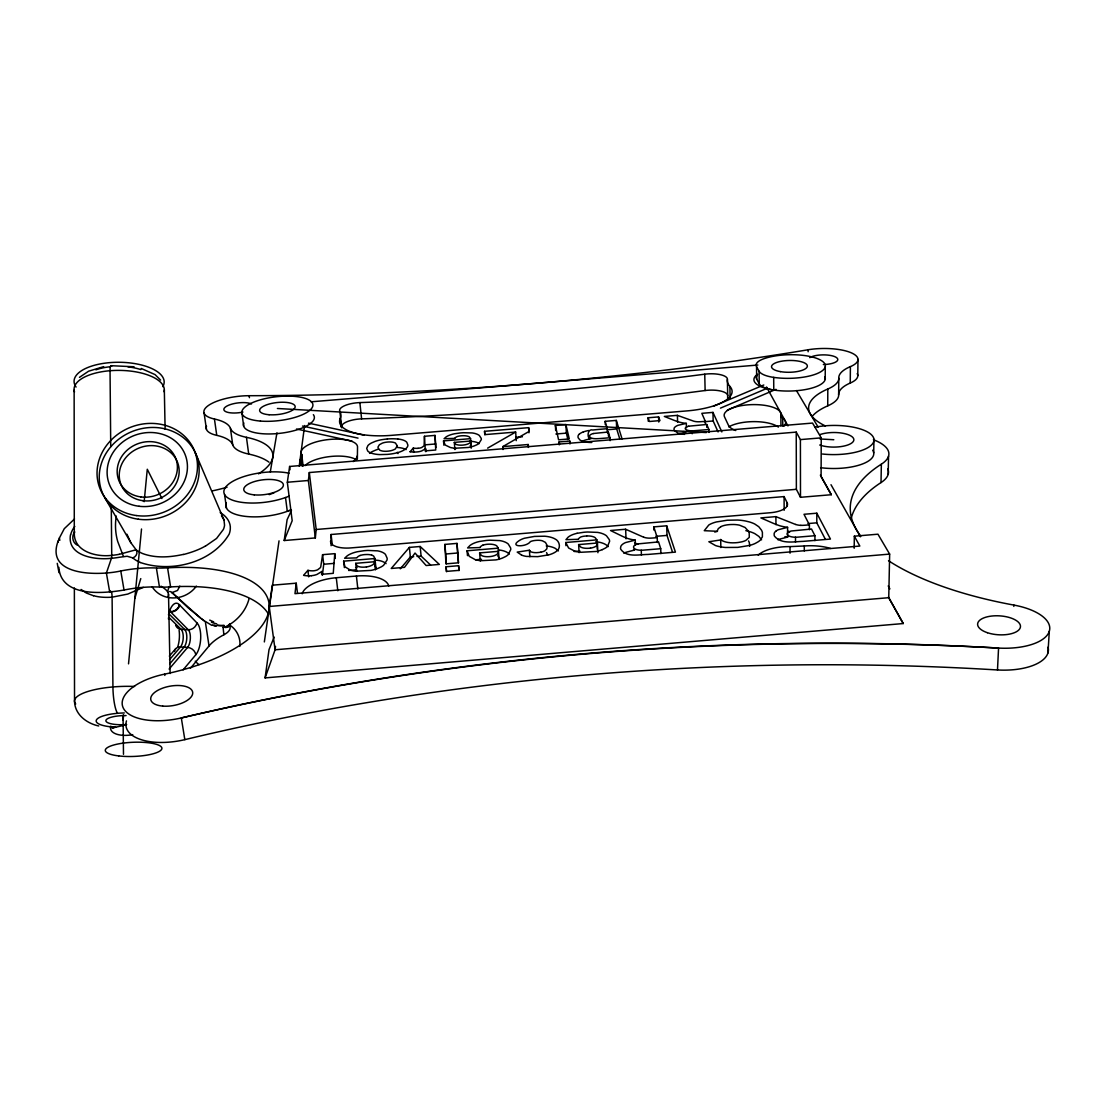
<?xml version="1.0" encoding="UTF-8"?>
<svg xmlns="http://www.w3.org/2000/svg" width="1105" height="1105" viewBox="0 0 1105 1105"><rect width="100%" height="100%" fill="white"/><g stroke="black" fill="none" stroke-linecap="round" stroke-linejoin="round"><path stroke-width="1.5" d="M808.128 351.763L808.128 349.76A34.946 11.382 -0.8 0 1 850.422 352.454A34.946 11.382 -0.8 0 1 850.408 366.611L850.242 383.048A54.38 18.509 0.1 0 0 838.654 394.775A48.91 16.824 -1 0 1 827.728 405.853A87.723 31.133 0.4 0 0 812.368 416.143M809.399 529.723L809.399 524.861L803.998 514.281L816.816 513.203L830.449 539.074L803.155 541.367C793.873 541.602 781.456 544.42 774.591 536.312A24.075 9.904 -0.1 0 1 774.177 535.29L774.149 533.549A16.326 6.727 -0.2 0 1 776.345 530.787M814.924 540.635L814.938 535.718L811.526 529.033L791.47 530.98A6.105 2.514 -0.1 0 0 790.821 531.118A8.177 3.356 -0.1 0 0 787.492 534.889A8.177 3.356 -0.1 0 0 795.503 537.21M825.186 538.95L816.788 522.831L816.816 513.203M284.206 540.538L292.19 520.704L287.328 482.25L289.621 466.462L812.534 423.077L821.236 437.87L821.098 476.531L831.292 494.722L800.49 497.305L796.373 489.322L796.235 432.11L309.317 472.539L308.378 480.495L315.339 537.928L284.206 540.538L287.107 519.682L291.458 510.441M825.214 379.25L825.269 366.68M827.728 405.853L827.811 389.001A49.103 16.492 -1 0 0 838.778 378.131A54.601 18.15 0 0 1 850.408 366.611M74.132 390.176L74.297 533.342C73.994 551.906 96.978 557.265 111.729 555.345A32.114 13.785 -9.9 0 0 119.285 554.309M838.654 394.775L838.778 378.131M854.193 548.26L854.331 536.187L877.936 534.198L889.649 554.102L888.752 597.695L903.227 623.552L265.089 677.904L269.026 649.602L274.164 637.088M857.784 375.631L857.977 359.332M873.71 452.857L873.958 439.32M851.361 517.734A241.94 95.085 3.6 0 1 881.017 482.567L881.362 464.169A54.877 20.36 -0.1 0 0 873.42 439.721M888.185 474.349L888.544 456.089M425.397 451.434L424.444 436.282L434.983 435.411L435.936 447.58M366.459 566.92L365.976 566.989A11.188 4.682 -6.3 0 1 364.47 567.127A9.13 3.812 -6.3 0 1 358.724 566.603L358.421 566.478A8.591 3.591 -6.3 0 1 357.026 565.76L355.741 563.315L374.609 561.727L373.918 563.661A9.393 3.937 -6.3 0 1 371.86 565.29A9.061 3.785 -6.3 0 1 366.459 566.934M126.481 720.874A49.753 23.523 -10.3 0 0 184.825 739.646C450.274 676.053 725.115 653.442 997.484 669.962L998.561 648.069A50.512 22.321 3.5 0 0 1049.17 631.659A50.512 22.321 3.5 0 0 1013.907 605.084A243.128 93.386 3.4 0 1 888.517 560.732M1013.838 606.41L1013.907 605.084M357.357 459.321L357.523 447.249A28.371 10.207 -6.3 0 0 326.597 439.776A28.371 10.207 -6.3 0 0 301.72 454.528A18.799 6.768 -6.8 0 1 301.251 458.092L302.204 465.937M1047.968 652.945L1049.308 631.245M307.977 570.318A10.608 4.406 -7 0 0 313.295 570.829A6.519 2.721 -7.1 0 0 317.605 569.807L320.022 567.956A20.001 8.301 -7.2 0 0 320.326 567.569A14.42 5.995 -7.1 0 0 320.74 566.893L322.591 554.669L334.76 553.66L333.254 573.343L321.61 574.324L321.859 571.478L317.107 574.351A7.97 3.329 -7.1 0 1 316.513 574.586A9.02 3.771 -7.1 0 1 311.306 575.691M375.189 566.202L375.949 568.191L374.913 558.522L343.627 561.16L344.953 566.782L350.409 570.152A19.255 8.053 -6.3 0 0 355.948 571.202L370.907 570.415A19.448 8.136 -6.3 0 0 377.648 568.523L380.949 567.017A20.553 8.591 -6.3 0 0 383.642 565.249L387.054 559.973A41.603 17.321 -6.6 0 0 387.151 558.26L385.438 554.379A22.57 9.393 -6.3 0 0 382.703 552.431L381.17 551.782A17.956 7.473 -6.2 0 0 377.523 550.856L367.91 550.428A34.214 14.337 -6.3 0 0 364.07 550.704L357.247 551.754A18.688 7.776 -6.3 0 0 347.315 555.746L344.608 558.246L356.805 557.887A9.544 3.964 -6.3 0 1 360.064 555.47M331.099 545.704L331.072 534.502L784.08 496.587L787.133 502.734L787.161 506.187M322.591 554.669L323.737 564.254L322.384 575.304M123.097 720.198L123.594 715.073M128.525 663.856L141.523 529.005M144.161 501.684L147.283 469.252L161.91 498.535M74.297 533.342L74.463 531.629M315.339 537.928L316.196 529.488L309.317 472.539M58.855 567.335C60.858 597.391 102.558 593.689 124.036 590.029A66.88 28.122 -9.8 0 1 159.465 587.045L156.385 567.984A67.212 27.625 -9.7 0 0 120.776 570.967C99.146 575.816 44.863 576.644 58.123 541.091A63.317 23.426 -10.6 0 0 59.38 538.038L64.283 528.687L74.477 519.005M179.825 586.106L177.518 590.471L171.993 592.584L200.24 617.875M265.089 677.904L275.076 649.781L269.233 606.479L272.327 585.194L296.223 583.178L294.98 593.661L859.842 546.05L854.331 536.187M299.22 466.144L304.621 425.522M275.532 646.384L275.076 649.781L888.752 597.695M264.344 641.936L279.026 540.856M749.715 546.284L749.328 542.679A59.615 25.07 -1.5 0 0 748.513 540.911M270.297 471.89L276.954 432.829M70.471 534.779C66.825 556.34 95.997 560.221 111.439 558.287A37.556 14.434 -9.3 0 0 119.851 557.196L127.13 556.257L132.793 557.901A67.806 26.561 -8.4 0 0 140.266 562.514M134.838 598.44L140.777 578.606M226.276 502.927L225.793 505.151A39.794 15.111 -7.3 0 0 247.686 516.601A39.794 15.111 -7.3 0 0 289.579 510.441M110.169 590.733L109.713 592.087L106.398 573.025L111.439 558.287A5.235 1.022 85.2 0 0 111.729 555.345L111.287 507.043M168.043 596.935C170.239 592.059 164.493 588.399 161.012 586.189M74.629 532.016C71.342 536.215 72.502 542.845 77.433 545.207M190.405 668.304L209.025 645.969A58.178 26.244 -8.3 0 1 223.873 634.767A18.965 8.274 -8.9 0 0 229.232 625.264M183.112 669.865L195.834 654.726A17.528 7.252 -85.6 0 0 200.696 638.124A17.528 7.252 -85.6 0 0 196.952 622.93L179.466 604.849A8.025 6.658 -39.5 0 1 170.294 611.576A9.959 4.268 -85.8 0 0 169.728 611.079M400.272 568.799L410.342 556.975L413.698 556.699M169.12 669.064L187.615 647.42A9.738 4.075 -85.6 0 0 190.364 638.193A9.738 4.075 -85.6 0 0 188.237 629.74L170.308 611.604M169.852 663.732L184.052 647.199A9.724 4.088 -85.6 0 0 186.8 637.972A9.724 4.088 -85.6 0 0 184.673 629.519L169.189 614.118M409.402 547.389L391.239 568.467L404.485 567.348L415.038 553.053L426.129 565.525L439.348 564.42L420.176 546.492L409.402 547.389L410.342 556.975M169.521 659.685L180.474 646.964A9.724 4.102 -85.6 0 0 183.237 637.751A9.724 4.102 -85.6 0 0 181.096 629.311L168.885 617.377M169.314 656.108L175.764 648.649M410.066 451.765L413.298 448.05A9.13 3.315 -5.2 0 0 418.063 448.34M79.45 377.358L88.58 371.211L103.677 366.653M425.867 451.627L425.591 448.74L421.765 450.909A6.851 2.5 -5.2 0 1 421.267 451.089A7.749 2.832 -5.2 0 1 416.847 451.959A12.735 4.627 -5.2 0 1 410.093 451.752M503.01 449.528L502.789 446.627L529.281 431.309L528.618 427.663L484.529 431.309L484.805 434.735M487.623 448.133L515.662 432.069L516.256 440.646M143.277 587.377L127.766 594.076L112.102 597.17A35.139 15.719 -10.3 0 1 93.594 595.706M205.254 546.298L216.58 538.439L223.376 529.447A106.66 35.705 -8.6 0 0 224.55 525.22L223.997 519.944L221.483 515.745M720.833 526.698L718.291 528.646L717.09 531.284L704.272 530.69L708.747 525.055A22.169 9.116 -1.1 0 1 711.371 523.646A23.481 9.655 -1.1 0 1 716.344 521.961L727.311 520.22L737.712 520.041A26.589 10.94 -1 0 1 745.723 521.049L749.425 521.961A27.791 11.437 -1 0 1 754.77 524.019L758.79 526.74L761.456 530.11A57.653 23.896 -1.4 0 1 762.409 532.472L762.381 536.878L760.281 540.096A27.294 11.299 -1 0 1 758.113 541.823L755.35 543.37A26.741 11.078 -0.9 0 1 749.673 545.428L737.767 547.389L725.433 547.472A24.545 10.18 -1 0 1 717.325 546.105A18.605 7.735 -1 0 1 715.474 545.538L708.858 541.74L721.206 539.862M602.308 549.627L605.264 548.149A20.47 8.564 -3 0 0 607.543 546.423L609.615 541.27A41.368 17.293 -3.3 0 0 609.269 539.599L606.493 535.815A22.473 9.365 -3.1 0 0 603.192 533.908L601.465 533.287A17.887 7.445 -3 0 0 597.515 532.389L587.611 532.002A34.075 14.296 -3.1 0 0 583.772 532.279L577.114 533.301M778.348 539.461L787.644 537.071L787.589 527.334A30.167 12.141 -0.2 0 1 780.185 525.883A22.141 8.951 -0.2 0 1 778.956 525.483L775.917 524.378A104.271 40.705 0.3 0 1 772.809 523.107L760.862 517.9L775.89 516.629L795.669 524.488M727.352 410.107L776 389.347M720.446 408.132L767.519 388.159M713.568 406.184L763.79 384.996M269.233 494.639L274.026 492.816M678.871 433.754L685.735 432.166M717.49 531.339L715.639 531.823A23.205 9.655 -1 0 0 714.769 532.085M183.402 554.392C170.101 557.334 155.681 558.398 142.656 553.564A64.712 22.114 -7.8 0 1 136.095 549.765L130.804 542.666L126.923 534.212M119.299 554.309L136.067 549.779A5.304 4.613 -44.3 0 1 132.793 557.901M540.842 552.168L538.757 552.472A8.37 3.522 -3.8 0 1 529.861 551.298M634.643 550.014L626.024 552.279A15.194 6.464 -2.3 0 0 623.938 553.37M635.43 545L635.223 540.138L625.596 542.555A15.221 6.395 -2.3 0 0 623.496 543.632A16.202 6.81 -2.3 0 0 620.817 546.45L620.527 548.204A23.868 10.042 -2.2 0 0 620.761 549.254C626.59 557.818 639.312 554.461 648.041 554.434L675.431 552.127L666.674 525.8L653.815 526.878L653.939 530.082M787.589 527.334L778.279 529.723A15.346 6.312 -0.2 0 0 776.345 530.787M530.22 551.188L529.392 550.235L517.209 552.099L521.505 555.055M686.467 427.718L686.343 423.395L678.097 425.273A13.205 4.765 -2 0 0 676.329 426.102A14.047 5.069 -2 0 0 674.147 428.215L674.009 429.527A20.691 7.473 -1.9 0 0 674.257 430.301L677.807 433.036L684.506 434.403M590.816 438.934C586.755 439.403 587.045 428.105 592.874 429.997A94.629 35.83 -2.9 0 1 599.228 429.375L607.322 428.699L607.529 433.022M590.498 548.094L590.015 548.149A11.147 4.669 -3.1 0 1 588.537 548.287A9.089 3.812 -3.1 0 1 582.542 547.79L582.197 547.666A8.55 3.577 -3.1 0 1 580.595 546.975L578.647 544.585L597.418 543.011L597.225 544.889A9.365 3.923 -3.1 0 1 595.567 546.478A9.02 3.771 -3 0 1 590.512 548.108M126.509 724.714L113.111 727.836M502.789 446.627L528.19 444.514L528.604 446.807M559.227 444.859L559.047 441.959L569.793 441.061L570.346 443.34M610.126 440.646L609.988 437.732L601.189 438.45A61.162 21.713 -3.1 0 1 598.579 438.63L596.479 438.713A7.915 2.887 -3.1 0 1 591.714 438.188A7.404 2.707 -3.1 0 1 589.559 436.641M708.982 432.442L708.913 429.527L694.327 430.715A51.59 18.246 -2 0 1 693.125 430.798L692.089 430.853L692.172 433.768M287.328 482.25L308.378 480.495M796.235 432.11L800.407 439.597L821.236 437.87M316.196 529.488L796.373 489.322M457 543.398L458.382 562.818L445.964 563.854L444.873 544.42L457 543.398L458.534 562.79M643.718 537.251L625.623 529.24L610.54 530.51L621.397 535.828A103.207 41.313 -1.5 0 0 624.228 537.127L627.032 538.245A21.962 9.061 -2.3 0 0 628.206 538.632A29.918 12.307 -2.2 0 0 635.251 540.124M479.888 547.555L467.622 547.928L470.012 545.456A18.605 7.776 -4.5 0 1 479.418 541.478L486.172 540.469A34.075 14.337 -4.5 0 1 489.998 540.193L499.778 540.594A17.887 7.473 -4.5 0 1 503.59 541.505L505.234 542.141A22.473 9.393 -4.5 0 1 508.286 544.061L510.593 547.887A41.396 17.335 -4.8 0 1 510.745 549.572L508.079 554.779A20.47 8.591 -4.5 0 1 505.607 556.533L502.499 558.025A19.365 8.136 -4.5 0 1 495.979 559.89L480.979 560.691A19.172 8.053 -4.5 0 1 475.247 559.655L469.238 556.326L467.07 550.787L498.272 548.163L499.046 559.406M565.94 545.718L565.746 542.5L596.88 539.875L597.294 549.282M323.737 564.254L334.359 563.357M417.068 556.409L421.102 556.077L430.563 565.028M446.282 563.812L445.729 554.006L457.829 552.983M655.776 536.353L667.006 535.414L672.406 551.823M808.004 523.563L816.788 522.831M657.392 542.5L657.226 537.652L654.643 537.859A32.017 13.108 -2.2 0 1 650.044 538.149L648.704 538.135A9.848 4.075 -2.2 0 1 643.787 537.223M809.399 524.861L806.83 525.068A32.294 12.942 -0.2 0 1 802.23 525.358L800.863 525.345M479.625 552.901L498.438 551.326L498.01 553.232A9.365 3.937 -4.5 0 1 496.186 554.834A9.02 3.785 -4.5 0 1 490.979 556.464L490.482 556.519A11.147 4.682 -4.5 0 1 488.99 556.658A9.089 3.826 -4.5 0 1 483.106 556.147L482.788 556.022A8.55 3.591 -4.5 0 1 481.269 555.318L479.625 552.901L480.274 560.981M348.641 570.484L356.445 569.821M475.661 559.793L481.504 559.31M574.089 551.519L579.918 551.036M458.589 565.705L458.92 570.36L446.392 571.409L446.13 566.755L458.589 565.705L459.017 570.608M660.901 553.605L660.721 548.702L643.828 550.097A59.339 24.31 -2.4 0 1 642.433 550.193L641.245 550.249A8.108 3.412 -2.3 0 1 633.745 547.818A8.108 3.412 -2.3 0 1 637.654 543.936M814.938 535.718L798.1 537.113A59.808 24.006 -0.3 0 1 796.705 537.21L795.503 537.265L795.517 542.182M302.19 593.772A33.468 14.393 -6.9 0 1 336.279 577.735L356.404 576.037A33.426 14.406 -6.6 0 1 388.767 586.064M269.233 606.479L889.649 554.102M311.044 401.806L757.864 365.037M555.387 425.453L565.884 424.582L569.296 438.934L558.577 439.818L555.387 425.453L555.691 430.577M605.319 424.748L605.153 421.323L616.314 420.411L622.074 438.906M648.11 417.773L658.58 416.903L659.961 420.604L649.436 421.488L648.11 417.773L648.234 421.198M705.404 424.223L705.335 421.337L703.098 421.516A27.846 9.835 -1.9 0 1 699.12 421.765L697.959 421.779A8.55 3.053 -1.9 0 1 693.622 421.143L677.393 415.356L664.326 416.433L674.078 420.301A89.947 31.12 -1.5 0 0 676.619 421.24L679.119 422.055A19.089 6.782 -2 0 0 680.155 422.331A26.009 9.213 -1.9 0 0 686.357 423.381M721.841 431.931L712.974 412.4L701.827 413.325L705.335 421.337M515.662 432.069L484.929 434.61L484.529 431.309M454.694 438.354L444.072 438.74L446.185 436.848A16.133 5.843 -4.7 0 1 454.431 433.782L460.302 432.953A29.504 10.746 -4.7 0 1 463.63 432.718L472.084 432.939A15.511 5.608 -4.7 0 1 475.357 433.588L476.752 434.058A19.476 7.058 -4.7 0 1 479.335 435.481L481.214 438.34A35.871 13.011 -4.9 0 1 481.297 439.61L478.838 443.547A17.721 6.437 -4.7 0 1 476.656 444.887L473.935 446.033A16.768 6.091 -4.7 0 1 468.244 447.484L455.288 448.216A16.616 6.036 -4.7 0 1 450.357 447.497L445.26 445.053L443.519 440.895L470.564 438.657L471.255 447.263M425.232 444.832L435.743 443.961M454.929 449.569L454.307 442.387L470.606 441.033L471.186 448.229M515.648 437.331L522.416 436.779M555.898 434.003L566.382 433.132L567.887 439.583M606.963 429.776L616.701 428.961L619.739 438.809M704.134 421.723L713.167 420.977L718.084 431.931M609.988 437.732L608.303 432.014L594.131 433.436A6.423 2.334 -3.1 0 0 593.523 433.561M708.913 429.527L706.717 424.486L689.285 426.129A5.249 1.892 -1.9 0 0 688.719 426.24M454.39 448.658L456.075 448.52M830.587 548.453A33.937 14.365 0.3 0 0 804.288 545.981L790.213 546.602M184.825 739.646L181.317 717.946C448.437 654.947 724.659 632.281 998.561 648.069C724.604 632.682 448.561 655.362 181.317 717.946A50.029 23.136 -10.1 0 1 122.876 707.09A50.029 23.136 -10.1 0 1 164.631 674.133A124.906 53.04 -9.7 0 0 269.233 607.156A124.906 53.04 -9.7 0 0 167.573 567.86L162.518 568.053A50.554 19.862 -8.7 0 1 156.73 567.998M268.612 614.38A124.271 53.979 -9.9 0 0 170.598 586.935L165.57 587.128A50.319 20.235 -8.8 0 1 159.811 587.059M111.177 365.7L134.05 366.763M223.086 627.35L223.873 634.767M578.288 539.295L565.967 539.668L568.081 537.223A18.605 7.749 -3.1 0 1 577.1 533.287M355.603 567.597L357.122 567.542M224.826 627.322L228.68 626.369L229.619 623.869A17.763 6.45 26.9 0 1 225.296 627.529M223.68 627.322L224.343 627.322A42.625 39.255 -24.2 0 0 249.026 598.869M591.783 442.483L590.871 442.483A14.641 5.345 -3.1 0 1 583.247 441.461L582.321 441.171A14.365 5.249 -3.1 0 1 580.028 440.066L578.191 437.815A27.045 9.862 -3 0 1 578.026 437.055L578.039 436.199A15.898 5.787 -3.1 0 1 579.144 434.265M112.876 727.836L110.403 726.579M277.396 408.491L706.33 432.566M820.02 438.961L833.805 439.735M374.139 559.986L378.545 560.442A17.915 7.542 -6.3 0 1 382.178 561.381L383.697 562.031A22.28 9.379 -6.3 0 1 386.073 563.647M469.901 441.227L472.774 441.489A15.47 5.663 -4.7 0 1 476.034 442.152L477.429 442.622A19.227 7.044 -4.7 0 1 479.28 443.547M595.788 541.726L598.012 542.003A17.846 7.514 -3 0 1 601.949 542.914L603.675 543.549A22.183 9.351 -3.1 0 1 606.507 545.11L608.192 546.616M498.341 549.917L500.51 550.193A17.846 7.542 -4.5 0 1 504.308 551.119L505.952 551.754A22.183 9.379 -4.5 0 1 508.576 553.343L509.391 554.075M111.992 727.739L115.638 727.173L113.442 727.049A26.852 7.1 -1.9 0 1 96.743 719.466A26.852 7.1 -1.9 0 1 124.299 712.96M308.502 423.146L363.959 435.094M302.521 426.06L358.034 438.119M296.513 428.989L352.067 441.157M745.861 530.676L749.563 531.602A27.722 11.547 -1 0 1 754.895 533.687L758.9 536.436L761.566 539.848M98.718 725.971C86.812 723.43 75.002 714.7 74.532 701.578L74.367 587.971M93.511 595.761L86.273 592.984L81.107 589.476M141.233 368.476L155.073 374.609L160.598 380.092M789.716 531.961L787.506 531.063M211.856 625.389L203.32 620.223M140.307 562.5C171.192 573.081 212.119 562.942 229.163 534.143A105.873 40.705 -9.2 0 0 230.296 529.06C230.945 522.043 226.097 515.828 220.199 512.623M637.972 544.378L634.601 542.831M203.928 620.692L188.057 607.75L171.993 592.584M201.262 618.662L202.298 619.449M470.205 445.647L471.213 447.055M497.72 555.677L499.004 557.832M397.234 452.29L398.007 453.616M170.557 611.866L170.64 611.963A8.025 6.658 -39.5 0 0 179.714 605.139M179.383 604.753L179.466 604.849A17.942 7.625 -85.8 0 0 168.485 614.919M558.426 550.925L555.401 548.453A19.987 8.439 -3.8 0 0 553.315 547.5A20.277 8.564 -3.8 0 0 551.713 546.961A19.324 8.163 -3.8 0 0 546.229 545.911M546.533 552.597L547.555 554.682A45.25 19.186 -4.3 0 1 547.666 555.097M796.429 390.535L818.101 427.096M104.989 498.01L130.804 542.666M831.001 484.708L860.45 536.795M888.213 585.926L889.898 588.896M820.366 475.15L831.292 494.722M888.42 597.045L903.227 623.552M773.68 377.385A35.816 11.81 -1.1 0 0 819.993 372.219A35.816 11.81 -1.1 0 0 811.167 356.735A35.816 11.81 -1.1 0 0 763.182 358.987A26.755 8.799 -1.2 0 0 756.538 366.639L759.094 371.239L759.232 383.794A26.865 9.061 -1.1 0 0 773.776 390.051L773.68 377.385A26.948 8.923 -1.1 0 1 759.094 371.239M766.511 386.999L787.976 425.908M756.538 366.639L756.69 379.112L759.232 383.794M123.415 556.409L117.696 541.45A69.159 63.123 -0.4 0 1 116.301 516.076M195.184 452.442L223.997 519.944M596.88 539.875L595.07 537.582A9.835 4.102 -3.1 0 0 593.426 536.795A10.442 4.351 -3.1 0 0 592.639 536.547A9.614 4.006 -3.1 0 0 586.658 535.966M653.815 526.878L657.226 537.652M660.721 548.702L658.566 541.906L638.386 543.853A6.064 2.542 -2.3 0 0 637.737 543.991M605.153 421.323L607.322 428.699M559.047 441.959L559.558 444.238M498.272 548.163L496.739 545.842A9.835 4.102 -4.5 0 0 495.206 545.041A10.442 4.365 -4.5 0 0 494.46 544.793A9.614 4.019 -4.5 0 0 488.59 544.199A8.647 3.605 -4.5 0 0 482.899 545.179M470.564 438.657L469.307 436.917A8.522 3.08 -4.7 0 0 468.009 436.337A9.047 3.274 -4.7 0 0 467.36 436.144A8.343 3.011 -4.7 0 0 462.304 435.743A7.5 2.707 -4.7 0 0 457.346 436.53A8.246 2.984 -4.7 0 0 454.804 438.354M454.307 442.387L455.674 444.182A7.404 2.693 -4.7 0 0 456.959 444.707L457.263 444.776A7.873 2.859 -4.7 0 0 462.304 445.135A9.655 3.508 -4.7 0 0 463.603 445.011L464.017 444.956A7.804 2.845 -4.7 0 0 468.561 443.685A8.108 2.942 -4.7 0 0 470.191 442.47L470.606 441.033M565.746 542.5L568.592 547.983L575.028 551.271A19.172 8.025 -3.1 0 0 580.94 552.279L595.954 551.478A19.365 8.108 -3 0 0 602.308 549.627M57.253 563.343L58.979 572.639M59.38 538.038L59.808 540.345M58.123 541.091L58.33 542.251M120.776 570.967L124.036 590.029M164.631 674.133L164.838 675.445M167.573 567.86L170.598 586.935M205.35 621.756L209.025 645.969M204.107 413.16L206.455 429.362M808.128 349.76A822.824 185.626 -4.2 0 1 249.164 395.701A34.932 11.603 -7 0 0 208.79 405.231A34.932 11.603 -7 0 0 214.439 419.016L216.76 435.356A54.338 18.951 -7.9 0 1 232.727 444.887A48.869 17.114 -6.7 0 0 248.708 454.072A80.209 29.186 -7.9 0 1 268.957 462.166M224.564 494.515L226.511 508.19M214.439 419.016A54.559 18.578 -7.8 0 1 230.434 428.326L232.727 444.887M230.434 428.326A49.062 16.782 -6.7 0 0 246.443 437.318L248.708 454.072M249.164 395.701L249.426 397.69M242.023 413.767L243.653 426.102M289.192 496.048A30.056 11.257 -7.2 0 1 285.518 497.526L287.286 511.325A29.959 11.423 -7.2 0 0 290.933 509.819M296.223 583.178L297.507 593.192M289.621 466.462L290.035 469.749M308.696 576.838L307.894 570.36L303.585 575.346A14.793 6.174 -7.1 0 0 311.306 575.733M301.72 454.528L303.046 465.467M321.859 571.478L322.246 574.724M334.76 553.66L335.312 558.439M331.072 534.502L332.274 544.737M336.279 577.735L337.799 590.761M343.627 561.16L344.373 567.597M730.115 398.049L729.908 386.418A62.502 20.995 -1 0 1 727.394 379.498A17.611 5.939 -1.9 0 0 704.741 374.194A843.198 190.916 -4.2 0 1 359.871 402.593A17.611 6.008 -5.8 0 0 339.884 411.433L341.721 427.842M339.884 411.433A62.46 21.354 -6.7 0 1 340.174 418.574L341.114 426.848M355.741 563.315L356.653 571.382M356.404 576.037L357.868 589.076M359.871 402.593L361.597 418.864A17.542 6.133 -5.8 0 0 341.431 426.972M374.609 561.727L375.479 569.807M420.176 546.492L421.102 556.077M413.298 448.05L413.698 452.373M444.873 544.42L445.729 554.006M446.13 566.755L446.572 571.658M443.519 440.895L443.892 445.204M467.07 550.787L467.47 555.622M374.913 558.522L373.739 556.174A9.876 4.102 -6.3 0 0 372.344 555.359A10.484 4.365 -6.3 0 0 371.639 555.111M528.19 444.514L528.383 447.428M529.392 550.235L529.834 556.713M528.618 427.663L528.963 432.801M569.793 441.061L569.959 443.975M565.884 424.582L566.382 433.132M578.647 544.585L579.103 552.666M597.418 543.011L597.916 552.707M434.983 435.411L435.729 450.011L425.674 450.84L425.591 448.74M608.303 432.014L608.51 436.351M616.314 420.411L616.701 428.961M625.623 529.24L626.052 538.853M641.245 550.249L641.439 555.152M658.58 416.903L658.773 422.041M424.444 436.282L424.127 445.356A12.417 4.503 -5.3 0 1 423.837 445.868A17.21 6.243 -5.3 0 1 423.616 446.158L421.668 447.539A5.608 2.044 -5.2 0 1 418.077 448.285M666.674 525.8L667.006 535.414M677.393 415.356L677.614 422.207M706.717 424.486L706.786 427.386M704.741 374.194L705.128 390.521A17.542 6.064 -1.8 0 1 727.698 395.963A62.253 21.423 -1 0 0 727.767 398.353M170.129 673.525L168.513 594.02M712.974 412.4L713.167 420.977M720.681 539.392L720.861 547.541M164.327 389.927L165.115 429.251M727.394 379.498L727.698 395.963M123.042 715.17L123.484 754.301M110.735 446.641L110.044 370.728A9.047 1.671 84.1 0 1 111.702 366.266M775.89 516.629L775.959 524.654M784.08 496.587L784.163 510.289M735.75 430.536A28.758 10.304 -1.2 0 1 728.499 425.37L724.521 416.861A28.412 10.056 -1.3 0 1 751.234 404.651A28.412 10.056 -1.3 0 1 780.876 414.831A18.826 6.644 -0.7 0 0 782.713 418.187L782.754 426.06M780.876 414.831L780.945 425.826M790.034 553.191L790.02 546.602A33.841 14.379 0 0 0 758.196 555.166M804.288 545.981L804.288 550.925M800.407 439.597L800.49 497.305M357.026 456.172A28.716 10.456 -6.3 0 1 353.117 461.628M303.212 466.034A28.716 10.456 -6.3 0 1 301.251 458.092M340.174 418.574A52.405 18.205 -5.4 0 0 391.612 435.342L687.103 410.894A52.432 18.025 -2.2 0 0 729.908 386.418M782.713 418.187A28.758 10.304 -1.2 0 1 783.942 426.157M872.66 450.177A39.904 14.807 -0.1 0 1 860.602 464.652A39.904 14.807 -0.1 0 1 820.614 467.691M824.938 376.791A35.705 11.989 -1 0 1 783.887 390.977A35.705 11.989 -1 0 1 757.629 374.222M330.547 540.98A20.967 8.495 -6.4 0 0 350.893 547.914L770.365 512.734A21.023 8.357 -0.7 0 0 787.133 502.734M76.065 387.054A45.043 19.379 0.5 0 1 117.876 362.274A45.043 19.379 0.5 0 1 162.822 386.667M229.301 624.822A25.401 23.592 -26.9 0 1 239.826 646.425M199.038 664.63A25.401 23.592 -26.9 0 1 195.267 661.191M196.372 586.133A26.589 24.296 -24.6 0 1 152.214 586.865M126.536 724.507A17.183 4.544 -1.9 0 1 105.887 720.75A17.183 4.544 -1.9 0 1 126.094 715.584M246.443 437.318A80.541 28.633 -7.8 0 1 258.529 473.852M227.05 487.222A80.541 28.633 -7.8 0 1 212.602 490.827M825.435 425.978A88.096 30.539 0.3 0 1 827.811 389.001M860.781 536.187A243.128 93.386 3.4 0 1 881.362 464.169M242.962 412.068A14.848 4.931 -7 0 1 224.854 411.101A14.848 4.931 -7 0 1 232.368 403.988A14.848 4.931 -7 0 1 251.512 403.988M809.758 357.661A14.848 4.834 -0.8 0 1 827.452 355.05A14.848 4.834 -0.8 0 1 837.645 360.216A14.848 4.834 -0.8 0 1 823.349 364.553M285.518 497.526A39.932 14.89 -7.2 0 1 232.741 500.261A39.932 14.89 -7.2 0 1 235.71 479.791A39.932 14.89 -7.2 0 1 289.054 473.202M819.634 434.707A20.014 7.293 -0.2 0 1 847.949 434.583A20.014 7.293 -0.2 0 1 848.032 444.901A20.014 7.293 -0.2 0 1 819.717 445.011M814.91 427.248A40.029 14.586 -0.2 0 1 873.793 438.409A40.029 14.586 -0.2 0 1 822.41 454.017M313.35 414.665A35.678 12.196 -6.7 0 1 280.587 433.243A35.678 12.196 -6.7 0 1 243.86 422.966M74.505 391.971A45.125 19.241 0.5 0 1 118.249 370.382A45.125 19.241 0.5 0 1 164.12 391.764M111.384 591.52A5.276 1.036 85.4 0 1 112.102 597.17L112.931 686.937A21.285 4.199 86.1 0 0 117.613 713.305M132.738 734.673A21.064 9.904 -11 0 1 110.859 726.178M112.227 727.422A17.735 6.561 -47.2 0 1 110.21 726.62M169.631 591.52A14.89 6.381 -86 0 1 171.979 592.653M213.652 621.811A96.839 35.125 -10.7 0 1 209.743 620.098M216.704 623.842A75.9 30.691 -18.8 0 1 211.497 622.267M216.691 625.831A60.084 26.962 -26.4 0 1 214.315 625.278M214.26 625.389A69.366 29.78 -23.3 0 1 212.63 624.864M215.82 626.259A60.996 27.694 -27.3 0 1 213.79 625.706M224.163 625.43A42.073 19.807 -29.8 0 1 217.16 625.223M224.053 625.554A41.368 19.6 -30.2 0 1 217.354 625.375M223.017 627.378A18.702 4.019 -14.4 0 1 223.307 627.364A18.854 4.199 -14.9 0 1 223.638 627.391A19.061 4.42 -15.5 0 1 224.011 627.391M223.845 627.088A18.302 4.461 -16.2 0 1 224.135 627.088M756.69 379.112A26.672 8.937 -1.1 0 1 757.339 375.009M1048.065 647.129A50.236 22.694 3.7 0 1 997.484 669.962M216.76 435.356A34.794 11.837 -7.1 0 1 206.525 426.24M857.19 373.614A34.808 11.616 -0.7 0 1 850.242 383.048M887.867 468.921A54.628 20.746 0 0 1 881.017 482.567M167.836 592.211A10.401 9.531 -25.4 0 1 169.576 586.52M70.679 534.751A96.204 36.7 -8.6 0 1 74.767 526.408M205.019 546.271A49.394 16.865 -8.2 0 1 183.541 554.503M75.72 703.954A48.15 13.219 -1.8 0 1 134.603 686.467M95.873 369.83A36.023 15.498 0.5 0 1 110.127 366.75M127.931 366.846A36.023 15.498 0.5 0 1 140.86 369.595M705.128 390.521A840.836 195.184 -4.2 0 1 361.597 418.864M728.761 426.903A28.288 10.249 -1.2 0 1 754.48 421.627A28.288 10.249 -1.2 0 1 778.403 427.096M305.021 465.647A28.26 10.401 -6.3 0 1 329.594 456.6A28.26 10.401 -6.3 0 1 356.142 459.625M685.666 431.917A25.139 9.02 -1.9 0 1 683.456 431.599M692.089 430.812A7.031 2.542 -1.9 0 1 685.459 429.113A7.031 2.542 -1.9 0 1 688.65 426.199M589.227 439.141A16.299 6.008 -3.1 0 0 583.799 440.591A15.47 5.705 -3.1 0 0 581.686 441.489M583.343 431.945A16.34 5.953 -3.1 0 1 588.772 430.508M579.213 434.279A15.511 5.649 -3.1 0 1 583.274 431.917M589.49 436.641A7.79 2.845 -3.1 0 1 593.44 433.505M369.581 453.395A19.945 7.307 -5.6 0 1 372.247 451.6L375.935 449.984A18.909 6.92 -5.6 0 1 378.435 449.183M397.344 447.456A23.288 8.536 -5.6 0 1 398.587 447.566A17.984 6.575 -5.6 0 1 406.115 449.611M397.814 438.975A18.191 6.575 -5.6 0 1 406.847 442.345L407.897 445.122A22.445 8.122 -5.6 0 1 405.328 449.113A18.343 6.644 -5.6 0 1 397.98 452.553A21.989 7.956 -5.6 0 1 387.22 454.404L379.844 454.597A18.909 6.851 -5.6 0 1 373.78 453.824L373.02 453.644A21.188 7.666 -5.6 0 1 370.935 452.981A19.752 7.155 -5.6 0 1 367.689 450.978L366.694 448.368L367.924 445.564A19.987 7.224 -5.6 0 1 371.349 443.036L375.037 441.434A18.937 6.851 -5.6 0 1 381.211 439.79L385.231 439.196A24.876 9.02 -5.6 0 1 387.385 438.989M387.385 438.975A23.329 8.453 -5.6 0 1 397.745 439.03M787.658 537.044A29.158 11.879 -0.2 0 1 784.923 536.629M777.81 539.723A15.318 6.381 -0.1 0 1 778.348 539.461M800.849 525.386A9.931 4.019 -0.1 0 1 795.724 524.461M720.805 526.684A13.578 5.58 -1 0 1 727.974 524.765L728.596 524.695A18.481 7.611 -1 0 1 730.971 524.53L733.458 524.488A14.199 5.843 -1 0 1 739.507 525.179L745.06 527.458L748.375 531.173A59.767 24.835 -1.6 0 1 749.19 532.942L749.287 537.362L745.847 540.428A14.6 6.05 -1 0 1 741.331 541.947L738.126 542.5A19.793 8.191 -1 0 1 735.695 542.735L735.032 542.776A13.909 5.774 -1 0 1 721.04 539.903M634.588 549.668A28.923 12.031 -2.2 0 1 633.538 549.489M578.426 539.295A9.503 3.95 -3.1 0 1 580.954 536.92A8.647 3.605 -3.1 0 1 586.658 536.008M540.842 552.182A8.716 3.66 -3.8 0 0 544.917 550.76L546.809 548.881L547.196 546.229A45.36 19.006 -4.3 0 0 546.934 545L545.414 542.389L542.334 540.787A8.716 3.633 -3.8 0 0 538.107 540.276L537.044 540.304A11.782 4.917 -3.8 0 0 535.483 540.414A8.357 3.495 -3.8 0 0 530.345 541.63C526.671 547.265 508.756 547.334 519.005 540.759A17.362 7.252 -3.8 0 1 524.474 538.232L534.433 536.422L544.599 536.215A19.365 8.08 -3.8 0 1 550.262 537.113A20.318 8.481 -3.8 0 1 551.92 537.596A20.042 8.37 -3.8 0 1 554.807 538.826C559.379 540.704 561.243 547.458 557.086 550.746A19.89 8.343 -3.8 0 1 555.387 552.044A20.111 8.439 -3.8 0 1 554.006 552.845A19.338 8.108 -3.8 0 1 548.936 554.834L537.734 556.644L526.422 556.409A16.409 6.892 -3.8 0 1 521.519 555.055M480.026 547.555A9.503 3.964 -4.5 0 1 482.816 545.152M360.133 555.484A8.688 3.605 -6.3 0 1 365.893 554.544A9.655 4.019 -6.3 0 1 371.653 555.097M195.834 654.726A7.763 6.202 38.1 0 0 187.615 647.42L180.474 646.964A7.763 6.188 38.2 0 0 174.424 651.48M196.952 622.916A7.832 6.685 -43.8 0 1 188.237 629.74L181.096 629.311A7.832 6.671 -43.9 0 1 175.64 625.002M168.513 617.626A8.149 1.354 7.9 0 1 168.457 618.289M168.513 618.69A8.149 1.354 8 0 1 168.485 619.104M179.093 630.237A17.473 7.431 -85.5 0 1 177.725 646.95M397.261 445.785L395.41 448.879A9.558 3.467 -5.6 0 1 394.457 449.431L392.979 450.08A8.55 3.094 -5.6 0 1 388.559 451.102L388.062 451.144A9.959 3.605 -5.6 0 1 386.557 451.268A8.509 3.08 -5.6 0 1 382.164 450.978L380.7 450.578A9.627 3.495 -5.6 0 1 379.775 450.163L378.034 447.677A25.595 9.268 -5.4 0 1 378.09 446.862L379.402 444.721L382.344 443.133A8.467 3.066 -5.6 0 1 386.709 442.138L387.192 442.083A9.931 3.591 -5.6 0 1 388.684 441.972A8.509 3.08 -5.6 0 1 393.035 442.249L394.499 442.635A9.531 3.439 -5.6 0 1 395.438 443.036L397.261 445.785M140.791 496.918A30.526 27.349 -21.3 0 0 175.999 459.072A30.526 27.349 -21.3 0 0 125.045 452.235A30.526 27.349 -21.3 0 0 140.791 496.918M136.633 515.579A50.885 45.581 -21.3 0 0 195.074 452.318A50.885 45.581 -21.3 0 0 110.072 441.213A50.885 45.581 -21.3 0 0 136.633 515.579M118.718 755.917A28.316 7.086 -2.2 0 0 161.896 748.568A28.316 7.086 -2.2 0 0 120.196 743.582A28.316 7.086 -2.2 0 0 118.718 755.917M987.387 632.709A21.465 9.475 3.5 0 0 1020.454 626.866A21.465 9.475 3.5 0 0 989.334 616.383A21.465 9.475 3.5 0 0 987.387 632.709M162.711 706.095A21.257 9.821 -10.1 0 0 192.657 692.158A21.257 9.821 -10.1 0 0 159.797 689.327A21.257 9.821 -10.1 0 0 162.711 706.095M260.449 421.074A35.788 12.017 -6.6 0 0 312.908 404.692A35.788 12.017 -6.6 0 0 258.694 400.341A35.788 12.017 -6.6 0 0 260.449 421.074M254.205 494.847A19.959 7.445 -7.2 0 0 283.377 484.833A19.959 7.445 -7.2 0 0 253.1 482.001A19.959 7.445 -7.2 0 0 254.205 494.847M269.095 414.734A17.887 6.008 -6.6 0 0 295.159 406.474A17.887 6.008 -6.6 0 0 267.921 404.402A17.887 6.008 -6.6 0 0 269.095 414.734M780.351 371.612A17.901 5.898 -1.1 0 0 807.354 366.128A17.901 5.898 -1.1 0 0 780.683 361.376A17.901 5.898 -1.1 0 0 780.351 371.612M142.766 500.676A30.374 27.238 -21.4 0 0 177.781 462.995A30.374 27.238 -21.4 0 0 127.075 456.185A30.374 27.238 -21.4 0 0 142.766 500.676M138.305 519.198A50.623 45.388 -21.4 0 0 196.87 456.558A50.623 45.388 -21.4 0 0 112.42 444.956A50.623 45.388 -21.4 0 0 138.305 519.198M139.05 506.27A40.705 36.465 -21.3 0 0 185.433 455.384A40.705 36.465 -21.3 0 0 117.337 446.959A40.705 36.465 -21.3 0 0 139.05 506.27"/></g></svg>
